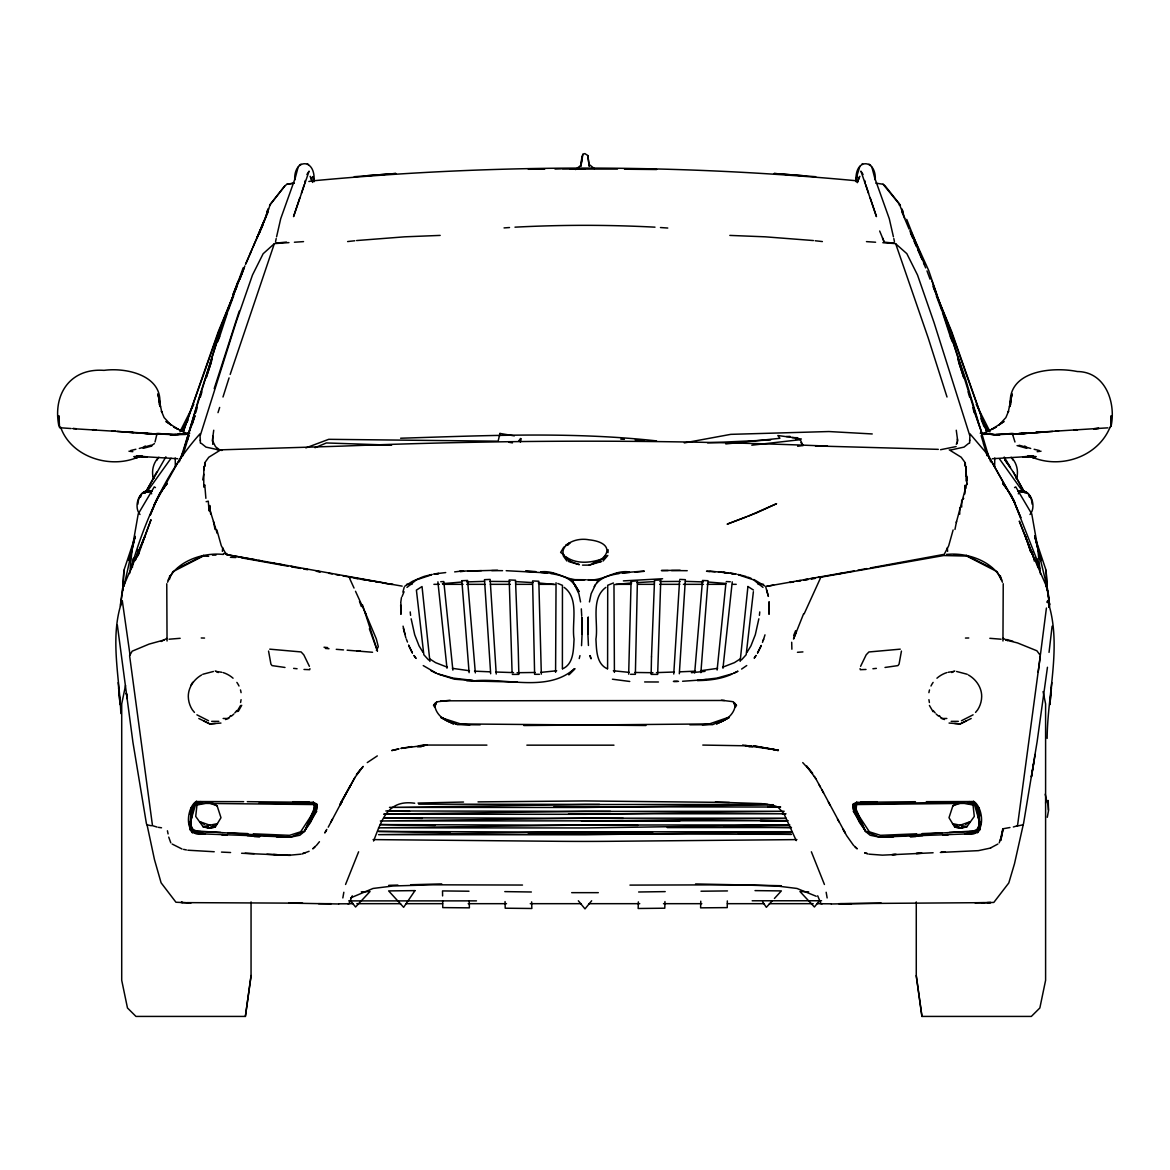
<?xml version="1.0" encoding="UTF-8"?>
<svg xmlns="http://www.w3.org/2000/svg" width="1170" height="1170" viewBox="0 0 1170 1170"><rect width="100%" height="100%" fill="white"/><g stroke="black" fill="none" stroke-linecap="round" stroke-linejoin="round"><path stroke-width="1.5" d="M212.794 443.415L212.794 436.176M562.39 668.728L562.448 585.336L557.827 583.479M588.144 633.921L588.159 617.497M607.596 668.684L607.713 585.278L613.416 582.982M200.333 443.035L200.348 439.905M555.589 672.311L556.042 582.748M247.294 801.669L313.267 802.357L314.057 804.55L314.013 811.38L300.631 831.811L289.531 835.336L253.305 833.815M316.777 809.538L316.807 804.082M1002.953 640.999L1003.231 583.742M966.084 480.987L966.201 466.596L966.127 476.029L965.806 471.071M190.491 821.837L191.704 828.667L193.299 830.758L290.803 837.106L304.551 831.314L314.964 806.671L313.267 802.357L316.982 806.539L304.551 831.314L299.871 835.234L290.803 837.106L205.393 834.005L190.534 829.837L190.491 821.837L196.443 801.538L243.667 801.669M204.691 466.245L204.735 462.808L208.772 457.251L220.75 449.836L342.561 446.106C504.138 439.715 665.847 439.393 827.424 446.106L815.446 445.945L938.296 449.353M926.333 801.669L973.542 801.538L979.495 821.837L979.466 829.837L964.606 834.005L879.182 837.106L870.114 835.234L865.434 831.314L853.003 806.539L856.732 802.357L915.437 801.699M727.33 900.929L727.243 907.613L700.611 907.847L700.771 901.192M994.646 466.874L994.763 457.967M581.943 634.169L581.739 617.043M969.988 434.158L969.681 440.812M122.791 590.499L123.918 570.36L135.267 536.474M628.67 674.169L631.098 581.124L637.401 580.934L635.368 674.315L630.528 674.3M664.955 901.573L664.794 908.212L638.162 908.49L638.352 901.88M964.884 493.886L965.104 485.287L965.703 488.416M460.044 571.253L454.662 571.881M123.918 570.36L122.909 585.292M735.33 703.974C735.169 713.013 726.979 720.34 718.687 722.665M957.25 443.547L957.411 439.028M169.504 579.325L169.65 575.698M1010.631 404.732L1011.348 396.381L1009.593 406.882L1012.065 393.822L1008.204 412.293L1008.555 411.197L1005.878 417.588L999.136 424.885L1004.065 421.449L991.59 429.434L996.387 426.948L984.35 433.017L984.643 434.465M588.247 617.043L588.057 634.169M581.548 645.65L582.177 632.18M400.681 605.036L400.944 614.323L400.871 603.252M209.474 510.647L209.766 505.469L210.629 513.981M673.759 674.037L679.551 581.08M193.299 830.758L190.461 824.25L193.225 808.134L196.443 801.538L191.88 807.519L190.534 829.837L205.393 834.005M607.99 552.635L608.166 549.783M679.317 673.759L685.357 579.662L679.741 579.399M1047.135 738.416C1047.443 693.342 1062.316 644.407 1047.735 601.073M132.371 567.611L133.029 558.66L135.15 557.637M197.788 801.625L191.31 807.636L189.73 829.267L192.626 832.967L189.057 823.592M700.874 672.677L707.982 580.715L702.497 580.466L694.673 672.984M1010.324 404.484C1007.75 370.378 1053.058 366.532 1077.292 371.533C1105.314 371.709 1116.019 402.261 1111.149 425.895L1111.047 415.833L1111.237 425.968L1109.526 427.796M129.534 573.578C143.369 523.721 164.78 473.236 199.675 434.216M967.297 477.126L966.712 484.716L966.888 483.268L956.299 522.493M1051.801 682.622L1049.899 704.647L1051.377 688.15M190.461 824.25L191.88 807.519M266.965 213.452L270.445 204.063L284.866 185.884L286.957 184.231L294.079 183.149M130.148 569.044L132.268 547.852L138.221 513.952L154.25 486.895L155.449 487.568M202.732 479.934L203.741 474.201M222.373 551.362L222.695 547.735M740.157 661.372L747.937 586.419M717.122 670.03L725.912 583.26M120.408 606.162L123.259 586.185M722.972 668.245L732.245 581.841M759.418 615.347L759.769 611.925M582.894 154.294L580.905 166.272L582.236 156.049L582.894 154.294L584.868 153.577L587.808 155.551L589.197 166.052L587.808 155.551M1032.057 554.229L1032.306 551.567L1032.964 556.759M200.362 435.211L236.047 322.291L252.486 275.008L263.133 253.744L273.985 243.989M1017.081 476.483L1016.101 477.945L1017.081 476.483C1018.353 469.653 1016.218 462.018 1011.099 457.236M120.422 604.788L122.514 588.627L144.875 536.284L135.237 560.313L138.747 551.713M123.947 586.316L134.959 537.162M1052.108 626.213L1049.037 652.363M1040.262 656.077L1038.185 672.18M137.022 556.935L138.089 549.534L137.65 552.021M753.378 591.727L746.167 654.732L741.356 660.041M212.282 441.017L213.73 430.238M251.053 975.531L245.378 1016.423L135.969 1016.423L127.471 1007.97L121.709 980.299L121.709 703.887L125.541 685.43M245.378 1016.423L251.053 976.116L251.053 901.924M400.769 602.36L401.456 597.548M1047.457 667.266L1037.103 741.824L1023.531 823.68L1022.99 824.806L1017.169 826.078M1048.861 606.981L1049.358 603.632L1046.74 586.185M342.839 897.946L343.834 892.257M137.899 504.124C138.133 496.665 142.755 488.855 151.617 491.195M1048.803 607.23L1049.358 603.632L1049.592 606.192M1046.419 608.034L1040.452 654.571M1035.157 754.504L1031.399 776.953L1033.636 763.644M240.596 702.497L241.078 699.675M499.517 436.117L499.97 433.441L514.332 435.869M916.695 833.815L880.469 835.336L869.369 831.811L855.972 811.38L856.732 802.357L855.036 806.671L865.434 831.314L879.182 837.106L976.687 830.758L978.295 828.667L979.495 821.837M964.723 465.835L965.265 462.808L961.184 457.221L949.236 449.836M1047.282 817.303L1048.539 810.532L1048.218 800.763M954.969 529.44L956.548 521.352M1034.178 561L1034.85 557.637M190.052 814.042L191.31 807.636M275.564 241.663L276.178 238.563M1000.759 840.455L1003.216 828.726M1000.833 839.87L1003.041 828.886M1000.292 840.367L1002.792 828.813L1009.944 827.526M589.431 601.936L591.142 593.731L595.632 584.415M304.683 183.222L305.253 180.531M1001.315 836.945L999.209 842.809M434.596 707.031L436.483 702.249L434.596 707.031L433.573 705.247L435.518 702.834M520.387 442.114L521.133 438.765M758.847 618.813L755.308 634.725L750.935 645.855L746.957 652.392M180.75 458.45L218.454 336.419L243.184 267.813M298.131 167.047L294.738 179.931C293.641 159.091 314.759 157.731 314.116 179.595M856.104 180.78L857.113 176.377L855.87 181.584M276.588 236.793L280.712 218.717L295.059 178.513M358.62 851.789L345.559 884.476M499.97 433.441L498.113 441.192L328.726 439.32L305.838 447.905M1045.57 803.176L1046.404 799.695M309.933 668.64L309.684 669.693L303.995 669.459M1046.477 585.79L1046.814 584.43M579.238 658.549L579.969 655.609M133.79 541.666L128.993 560.606L135.018 536.43M967.312 802.035L973.045 805.077L959.064 802.152L952.877 805.837L949.002 817.713L954.72 827.102L961.433 828.258L966.946 826.649L974.288 816.441L973.045 805.077L969.228 801.538M402.875 592.137L404.22 587.194M1018.353 493.842L1019.099 491.166C1031.311 488.577 1036.752 507.019 1030.009 514.493M953.126 529.966L948.68 545.805L944.205 554.331L870.363 567.933M182.666 454.135L198.505 399.497L218.717 336.507M899.262 205.13L899.554 204.063L885.09 185.84L883.043 184.231L875.833 183.163M183.836 452.351L186.425 443.693M187.449 440.227L189.013 435.021M192.114 424.637L194.703 415.979M186.235 444.395L188.853 435.635M195.653 412.864L197.218 407.613M200.348 397.113L201.927 391.848M304.229 184.67L301.421 193.24M138.396 554.565L151.018 519.714L141.965 543.699M763.235 640.443L764.99 634.842M137.987 555.823L139.376 551.436M218 412.644L219.667 407.438M222.987 397.01L229.071 377.895M230.183 374.429L274.365 243.609L288.946 242.614M214.198 388.659L239.236 311.103M212.296 358.868L206.139 377.866L211.2 362.407M217.898 341.596L219.58 336.419M219.068 338.364L227.506 312.58M182.798 455.817L183.105 454.896M299.769 197.92L293.553 216.611L309.07 171.156L306.906 174.52M168.056 580.144C177.109 560.986 203.097 552.211 223.177 554.448L223.397 554.288M1047.72 600.488L1047.048 602.418L1048.232 600.853M183.266 431.672L218.395 331.373L237.1 286.167M183.354 431.598L218.132 333.494L243.769 268.837M268.544 208.962L265.166 218.395L268.252 208.903L267.082 211.214M762.474 642.418L763.615 639.186M188.882 432.915L195.054 415.789M233.327 294.109L238.022 281.239M228.062 310.869L233.664 295.878M239.894 279.22L244.881 265.897M179.273 461.858L183.032 451.898M980.928 823.592L977.374 832.85L980.27 829.267L978.676 807.636L972.211 801.625M956.314 444.293L957.206 441.982M268.339 211.404L260.895 229.101M857.332 182.432L859.731 176.319L857.303 182.622M796.39 631.785L793.523 639.025L803.585 613.841M793.64 635.588L795.644 630.659M257.195 237.612L264.829 219.185L256.362 239.163M373.566 841.025C381.844 819.965 387.504 799.388 414.692 803.234M352.287 895.825L348.982 903.796L338.715 903.825M402.085 596.495L404.059 591.742M233.123 294.021L242.98 270.753M249.312 255.777L250.716 252.457M252.837 247.47L254.241 244.15M245.89 263.791L248.742 257.078M250.161 253.729L252.281 248.683M253.714 245.334L255.835 240.289M257.254 236.925L263.645 221.817M761.231 645.416L757.604 652.948M259.477 233.005L262.884 225.049M859.862 166.374L855.972 179.083C855.796 157.35 876.535 159.749 875.248 179.931L871.869 167.047M976.687 830.758L979.524 824.25L978.12 807.519L973.542 801.538L976.76 808.134L979.524 824.25M245.495 264.23L260.164 230.768M804.17 613.826L820.462 578.068M761.319 645.635L757.546 652.875M581.943 156.648L580.876 165.277L575.523 169.562M860.594 666.33L866.195 654.805L868.915 651.968L900.242 649.16M159.178 494.588L165.043 486.033L159.178 494.588L153.738 505.601L181.438 456.11M193.796 404.337L179.946 431.774M167.529 582.236L172.868 571.691L203.229 556.072L208.655 556.32M284.866 185.884L269.553 205.437M341.801 801.625L340.207 804.668L341.962 801.435M140.341 497.352L141.131 495.89M340.017 805.033L341.684 801.903M348.821 788.536L354.978 777.406L363.153 766.394L356.426 774.642L360.272 769.758M328.243 827.161L350.547 785.319L349.976 786.269M582.528 565.125L589.066 565.125C611.208 558.382 614.484 542.441 588.919 539.794C567.465 535.831 548.145 556.306 579.311 564.525M145.124 493.126L165.891 456.827M155.025 442.011L156.882 434.216M146.162 491.283L156.692 472.095M350.547 785.319L340.382 803.556L354.978 777.406M325.099 832.353L326.766 829.384M330.905 821.983L332.558 819.029M238.285 711.345L241.722 705.291M156.985 460.044L158.111 458.07M268.559 651.076L270.928 664.136L272.069 665.613L284.983 667.456M735.418 707.046L736.442 705.247L733.517 702.249L735.418 707.046L734.497 702.848M236.94 711.682L240.567 705.466M324.836 833.025L326.532 830.144M190.871 685.327L192.67 682.315M563.881 547.063L560.635 552.401L563.867 554.799M181.394 431.072L187.975 420.352M754.314 658.052L755.937 655.463M305.18 829.779L316.777 811.176M594.199 586.579L595.764 584.166M596.554 582.894L598.426 580.057L587.662 579.998M754.314 657.993L755.995 655.536M146.82 492.073L171.054 458.245M518.661 441.163L520.562 438.443M603.003 561.073L607.8 555.487L604.451 556.584M230.607 715.63L228.545 718.512L223.148 718.468M968.745 443.313L964.036 447.101L950.771 449.997M819.731 900.403L814.408 906.999L799.958 891.525L808.675 891.847M316.222 845.705L319.439 841.727M975.546 712.413L977.667 709.81A25.228 25.213 0 0 0 981.688 696.647C981.835 687.609 976.058 679.287 968.336 674.958M591.654 900.783L585 908.885L578.346 900.783M305.224 829.998L310.474 822.466L315.973 811.044L316.982 806.422L316.002 803.644L313.267 802.254M376.404 650.388L378.305 646.703L376.301 638.864L365.274 612.67M234.834 712.866L236.852 710.512M574.309 668.787C548.335 692.216 507.546 678.249 475.927 680.662M772.127 901.002L766.35 907.306L762.577 901.748M774.438 898.472L781.355 890.911L755.016 890.619M143.135 448.139L145.197 445.96M567.582 545.176L569.892 542.763L565.549 545.278M596.759 583.143C602.316 576.751 611.091 574.821 619.12 573.607M433.573 705.247L436.483 702.249M406.984 587.413L416.344 579.881L431.657 574.792M963.744 498.376L961.667 500.453L961.696 507.049M313.019 848.557L315.359 846.29M158.901 457.236C153.782 462.018 151.647 469.653 152.919 476.483L153.884 477.945L152.919 476.483M567.567 544.986L569.892 542.763M312.887 848.82L315.139 846.685M191.31 807.768L197.788 801.743M200.772 801.538L196.955 805.077L195.712 816.441L203.053 826.649L208.567 828.258L215.28 827.102L220.984 817.713L217.123 805.837L210.936 802.152L196.955 805.077L202.688 802.035M60.591 427.05C70.683 456.607 109.892 469.638 138.352 456.973L135.793 458.128L141.936 455.642M973.104 714.811L961.447 720.749M746.738 665.54L741.604 669.064M299.33 165.365L300.968 164.151M367.263 762.591L377.31 755.908M605.841 587.384C590.28 598.777 598.587 623.098 595.925 639.112C596.568 649.365 596.144 663.931 607.464 668.845M997.864 844.038L990.581 847.943M740.23 658.915L734.424 662.644L722.592 667.236M404.878 586.141L412.483 581.314L422.853 576.854M150.74 445.945L154.411 443.649M161.167 641.496L166.798 638.41M965.733 824.411L970.003 821.779L959.809 825.333M201.649 674.958C193.927 679.287 188.165 687.609 188.297 696.647A25.228 25.213 0 0 0 192.333 709.81L194.454 712.413M1014.551 487.568L1015.75 486.895L1031.779 513.966L1037.556 546.726L1039.852 569.044M862.612 163.815L861.705 164.312M716.64 723.82L728.895 717.678L716.698 723.85M951.707 672.545L954.72 670.936M453.316 723.85L441.119 717.678L460.658 723.938L645.957 725.502M208.567 828.258L217.445 823.621L203.053 826.649L209.942 827.936L215.28 827.102L211.785 826.985M978.295 828.667L972.84 831.475L969.228 831.621M350.634 897.873L373.055 888.454L393.149 885.982L433.105 884.812L522.493 885.046M733.678 673.379L737.802 671.258M856.732 802.254L853.983 803.644L853.003 806.422L854.027 811.044L859.526 822.466L864.776 829.998M562.536 668.845C573.841 663.931 573.417 649.365 574.06 639.112C571.413 623.098 579.72 598.777 564.159 587.384M177.811 568.371L203.682 555.297M971.188 718.497L960.219 723.894L954.661 723.484M965.981 721.071L960.219 723.894L949.06 723.06M733.21 673.452L737.685 671.317M286.504 242.058L275.842 243.141M894.158 243.141L883.496 242.058M712.369 724.756L728.895 717.678M309.099 851.292L302.533 853.691M732.201 673.993C721.378 679.068 709.269 680.399 697.452 680.589M202.82 674.256L213.423 671.478M151.822 491.254L143.091 492.775L151.822 491.254C139.128 487.714 133 506.727 139.99 514.493M314.993 447.715L326.415 442.947L391.614 445.17M747.922 516.306L776.573 503.685L756.697 512.826L727.155 524.16L746.46 516.877M150.915 445.229L139.303 448.446M990.639 848.031L978.369 850.648L940.344 852.433M952.877 805.837L962.925 802.196M147.04 824.748L154.455 859.54L161.094 882.794L175.953 902.245L191.076 902.874M731.747 673.949L716.976 678.088L697.539 680.37M728.34 717.385L709.356 723.938L523.853 725.532M143.091 492.775L144.436 492.336M302.547 853.632L305.195 852.857M589.066 565.125L601.263 561.585M196.472 801.274C185.884 807.519 183.398 838.846 203.814 833.727M964.606 834.005L979.466 829.837L978.12 807.519M1041.037 451.21L1037.176 451.678M143.486 448.242L151.822 446.062M423.759 576.503L431.92 574.455M206.154 501.696L208.289 501.169L209.035 510.866M130.674 450.523L135.852 449.28M391.818 750.555L398.619 748.976M948.197 672.282L953.769 671.463M391.818 750.496L398.853 748.917M717.605 668.348L700.537 670.746M1013.352 826.985L1017.52 825.713L1040.364 655.463L1036.883 650.783L1017.476 642.915L1005.776 639.975M437.361 701.766L450.114 700.23M940.548 449.719L956.139 446.56M164.224 639.946L149.043 644.114L132.181 651.178L129.592 655.653L152.495 825.684L157.029 827.044M601.336 561.395L593.029 562.96L605.358 557.754C592.839 562.741 577.102 565.052 565.534 556.584M308.865 181.496L311.878 180.926C493.243 163.8 676.743 163.8 858.122 180.926M961.433 828.258L952.541 823.621L966.946 826.649L960.043 827.936L954.72 827.102L958.201 826.985M684.289 442.918L730.797 434.348L828.901 431.54L872.235 433.953M854.275 570.887L766.511 586.346L773.619 585.102M857.859 570.229L866.78 568.591M301.202 854.144L288.712 855.299L266.906 854.261M819.161 577.483L943.678 555.545L966.771 556.072L997.132 571.691L1002.471 582.236M789.618 582.338L793.172 581.709M796.726 581.095L800.28 580.481M803.848 579.867L807.402 579.238M810.956 578.623L814.51 578.009M818.064 577.395L821.618 576.781M140.488 456.066L133.848 456.68L147.113 456.797M837.647 574.017L841.23 573.402M408.783 747.089L400.9 748.42L426.962 745.056L486.91 745.115M790.057 582.514L793.64 581.929M797.223 581.344L800.821 580.759M804.404 580.174L807.987 579.589M811.57 579.004L815.154 578.419M286.957 184.231L293.86 183.193M556.657 670.761L540.672 672.399M629.153 571.911C614.323 569.761 602.74 581.578 588.349 579.691M435.021 574.119L438.56 573.622M1018.368 491.195C1027.231 488.855 1031.867 496.665 1032.086 504.124M615.113 584.547L631.741 582.923M797.647 446.253L803.015 445.521L800.251 439.686L797.896 438.194L777.86 435.532L779.922 438.311L725.809 443.942M408.842 747.045L412.016 746.606M710.497 724.142L702.351 724.786M300.631 831.811L304.551 831.314M433.397 574.075L445.711 572.569M442.406 583.684L461.272 582.075M435.284 573.827L438.765 573.402M751.798 445.2L800.251 439.686M347.622 241.561L354.802 240.757M218.805 721.349L211.682 721.349M966.186 833.727C986.602 838.846 984.116 807.519 973.528 801.274M958.318 721.349L951.181 721.349M866.005 669.459L860.316 669.693L860.067 668.64M872.922 668.743L876.374 668.377M885.017 667.456L897.931 665.613L899.057 664.136L901.441 651.076M189.072 433.295L170.381 435.24L189.774 433.222L172.648 434.83M1018.178 491.254L1026.909 492.775L1018.178 491.254L1019.099 491.166M691.397 672.691L705.042 671.361M616.692 573.241L644.275 571.062M169.065 639.215L180.165 638.308M269.743 649.16L301.114 651.939L303.834 654.893L309.392 666.33M356.601 240.552L404.703 236.823L440.169 235.404M706.431 679.58L682.593 681.262M1093.848 428.878L1098.835 428.425M418.465 745.802L426.962 745.056M1017.754 434.011L1026.309 433.266L1012.752 434.362L1052.678 431.438M1107.814 427.84L1036.737 432.33M695.477 671.156L679.624 671.843M366.883 175.719L395.899 173.482L354.276 176.714M1035.713 432.33L1040.305 431.979M622.615 573.037L629.723 572.481M635.047 572.072L643.939 571.37M418.553 745.816L423.92 745.392M1012.752 434.362L1045.307 431.979M1093.906 428.688L1098.674 428.337M220.94 723.06L209.766 723.894L204.019 721.071M1036.635 432.447L1040.086 432.183M797.457 652.304L802.927 651.909M707.558 442.845L770.635 439.964M1025.622 433.061L1018.777 433.543L1026.002 433.061M215.339 723.484L209.766 723.894L198.798 718.497M294.416 242.234L303.527 241.62M504.051 227.916L509.52 227.536M514.99 227.17C561.571 224.728 608.429 224.728 654.995 227.17M419.84 745.904L424.725 745.582M314.964 806.671L316.982 806.539M1055.53 430.94L1058.792 430.75M1002.939 434.041L1013.279 433.485M1011.991 433.982L997.483 434.655M992.248 458.728L1033.49 456.212L1023.004 456.768M440.637 700.83L724.566 700.479M910.465 837.003L915.891 836.55M943.005 835.044L948.431 834.59M966.522 833.625L975.561 832.952M1074.411 429.975L1077.497 429.799M636.992 582.616L654.454 581.592M1073.928 429.814L1077.087 429.639M468.146 571.019L497.616 570.258M623.391 580.89L662.6 578.74M916.519 853.486L921.931 853.237M941.762 852.286L945.375 852.111M440.724 581.709L443.81 581.563L452.863 670.117M462.004 580.715L467.591 580.452L475.342 672.882M892.769 854.597L896.352 854.422M916.11 853.486L921.507 853.237M941.265 852.301L944.848 852.126M933.104 852.769L882.414 855.153L868.798 854.144M891.891 854.612L895.386 854.451M1012.225 433.587L996.065 434.275M922.121 833.596L942.055 832.762M949.294 832.455L965.601 831.768M909.953 836.199L922.706 835.658M942.742 834.81L948.212 834.59M418.026 803.059L463.525 802.035M555.004 169.05L561.147 168.831M961.696 826.854L966.946 826.649M400.623 438.223C485.901 435.606 571.501 431.511 656.516 440.9M459.912 571.165L481.47 570.624M361.311 891.847L370.027 891.525L355.578 906.999L350.269 900.403M786.445 436.512L790.072 436.395M795.966 439.159L801.391 438.984M656.472 672.604L674.286 672.019M1022.887 456.797L1036.152 456.68L1029.439 456.066M466.64 581.914L484.526 581.358M388.733 885.339L397.873 885.09M410.655 884.739L441.719 883.906M981.908 902.801L993.813 902.436L1008.803 882.941L1014.492 863.752L1023.209 824.792M965.455 638.059L968.76 637.986M853.179 804.214L957.791 802.035M840.25 903.664L984.321 902.655M831.285 903.986L881.229 903.108M177.679 434.64L185.65 434.465L185.591 432.973L173.613 426.948L178.41 429.434L165.935 421.449L170.864 424.885L164.122 417.588L161.445 411.197L161.796 412.293L157.935 393.793L160.407 406.882L158.623 396.235L159.369 404.732M212.457 555.15L215.967 555.092M680.165 570.258L661.386 570.536L668.128 570.55M773.194 804.711L585 807.476L389.493 807.373L585 804.55L767.71 804.448M585 821.121L785.991 818.166L585 818.196L380.352 820.989L787.805 820.696L760.398 820.272M975.019 902.787L990.829 902.567L987.319 902.611M517.082 672.706L535.231 672.472M673.832 681.452L677.43 681.408M384.009 814.115L585 811.38L784.163 811.263L585 814.305L384.009 814.188M638.63 891.993L665.203 891.613M562.375 169.065L585 168.846M673.379 681.408L678.541 681.364M478.018 801.889L585 800.938L729.451 802.459M855.943 804.55L973.966 803.307M701.005 891.218L727.477 890.926M831.285 903.825L820.96 903.752L817.698 895.81M946.852 718.468L941.455 718.512L939.393 715.63M796.916 839.607L615.464 841.259A456.622 67.567 0 0 1 554.521 841.274L373.084 839.607M659.924 581.548L679.989 581.402M644.655 725.166L525.345 725.166M689.861 724.815L711.565 724.654M884.578 836.945L893.558 836.886M569.717 169.065L617.497 169.08M528.328 169.27L544.664 169.197M539.472 674.3L534.617 674.315L532.599 580.934L538.829 581.227L541.33 674.169M512.328 674.403L518.851 674.373L518.193 648.326L515.502 580.218L509.213 579.954L512.08 672.56M860.988 801.772L877.324 801.713M629.943 885.105L736.895 884.812L776.836 885.982L796.945 888.454L816.236 896.264M122.016 601.131C109.614 636.699 119.501 676.45 120.846 713.583M613.972 745.173L526.866 745.158M702.79 745.071L751.403 745.89M584.108 579.998L571.56 580.057L575.698 586.506M406.575 584.327L412.045 584.327M433.894 584.327L439.364 584.327M443.006 584.327L463.042 584.327M466.684 584.327L484.892 584.327M490.362 584.327L510.398 584.327M515.853 584.327L532.248 584.327M539.531 584.327L554.097 584.327M616.02 584.327L630.601 584.327M637.884 584.327L654.264 584.327M659.734 584.327L679.77 584.327M683.412 584.327L703.448 584.327M707.089 584.327L725.298 584.327M732.581 584.327L736.222 584.327M758.087 584.327L763.542 584.327M417.5 746.811L421.156 746.811M748.976 746.811L752.617 746.811M418.728 804.141L599.61 804.433M780.507 807.051L553.936 806.7M385.837 810.942L610.579 811.41M384.009 817.771L623.361 818.4M680.004 820.755L581.344 820.755M760.398 820.711L787.805 820.696M667.222 827.585L791.461 827.512L723.864 826.59M571.691 892.666L598.309 892.666M348.675 900.9L476.483 900.871M752.178 900.783L821.559 900.754M318.503 903.679L331.271 903.679M347.709 903.679L353.179 903.679M356.835 903.679L400.637 903.679M406.122 903.679L442.626 903.679M468.175 903.679L506.508 903.679M530.244 903.679L581.344 903.679M588.642 903.679L639.756 903.679M663.492 903.679L701.824 903.679M727.374 903.679L763.878 903.679M769.363 903.679L813.165 903.679M816.821 903.679L822.291 903.679M838.714 903.679L851.497 903.679M916.271 901.924L916.271 976.116L921.945 1016.423L1031.34 1016.423L1039.852 1007.97L1045.6 980.299L1045.6 703.887L1043.07 691.587M671.507 570.565L687.229 570.697M644.626 681.949L658.447 681.993M292.675 801.713L308.997 801.772M540.642 571.896C556.174 569.702 568.137 582.338 583.26 579.706M491.722 570.594L502.559 570.667M506.171 570.697L553.308 573.241M489.996 581.402L510.076 581.548M458.464 724.654L480.153 724.815M276.442 836.886L285.421 836.945M624.517 169.211L656.648 169.518M571.135 579.618L586.302 579.764M196.019 803.307L314.057 804.55M899.584 204.618L903.021 213.452M468.994 891.218L442.523 890.926L442.596 895.928M302.635 903.181L187.346 902.64M634.769 672.472L652.918 672.706M767.71 806.715L780.507 806.89M782.335 813.75L785.991 813.793L568.547 813.75M637.986 825.42L380.352 824.587L435.167 825.42M652.597 832.455L378.524 831.417L449.792 832.455M738.475 833.61L791.461 834.342L528.357 833.625M715.367 802.108L761.392 803.615L772.405 805.033L777.743 806.934L783.768 813.369L796.258 840.616M387.665 811.073L409.588 811.395M384.009 817.845L422.385 818.415M504.796 891.613L531.37 891.993M954.033 555.092L957.543 555.15M517.272 682.095L466.786 680.838M288.697 903.108L338.73 903.986M792.061 437.609L797.501 437.712M259.096 803.015L316.807 804.214M695.565 883.95L781.341 885.734M349.464 577.541L350.825 577.571M201.24 637.986L204.545 638.059M172.516 434.655L155.581 433.836M718.555 572.028L724.245 572.379M181.087 902.611L188.092 902.801M729.831 235.404L765.282 236.823L813.399 240.552M223.528 553.527L227.024 553.629M685.474 581.358L703.36 581.914M490.376 671.843L474.523 671.156M495.714 672.019L513.528 672.604M721.422 700.245L732.566 701.62M203.053 826.649L208.289 826.854M175.559 434.333L157.774 433.587M156.721 433.485L167.061 434.041M469.901 724.844L459.503 724.142M200.772 831.621L197.145 831.475L191.704 828.667M204.399 831.768L220.691 832.455M227.945 832.762L247.864 833.596M221.788 834.59L227.258 834.81M247.294 835.658L260.047 836.199M132.824 451.678L128.963 451.21M706.519 571.267L715.119 571.808M474.113 680.721L454.384 679.185L437.799 673.993M230.388 557.3L235.828 557.549M241.605 853.252L290.336 855.387M730.299 581.753L726.292 581.578M273.605 854.451L277.202 854.626M214.227 851.745L187.843 850.21M221.496 852.096L230.578 852.52M245.115 853.222L254.197 853.647M146.996 456.768L136.51 456.212L177.752 458.728M525.622 571.048L535.436 571.545M76.65 428.907L146.776 433.236M620.802 439.13L624.385 439.335M635.164 439.964L644.129 440.49M92.913 429.639L96.072 429.814M92.503 429.799L95.589 429.975M515.546 581.592L533.008 582.616M538.244 582.923L554.872 584.547M525.871 571.296L535.977 571.896M194.425 832.952L203.478 833.625M221.554 834.59L226.98 835.044M254.109 836.55L259.535 837.003M111.589 430.779L115.64 431.218M815.709 176.714L774.101 173.482L803.103 175.719M146.586 433.236L151.983 433.587M989.835 638.308L1001.096 639.215M745.275 745.582L750.16 745.904M853.003 806.539L855.036 806.671M660.465 227.536L667.763 228.033M866.473 241.62L875.584 242.234M882.882 242.731L895.635 243.609L928.205 337.94L947.013 397.01M629.314 672.399L613.343 670.761M216.231 671.463L221.803 672.282M124.678 431.979L157.292 434.392L144.583 433.456M706.841 571.253L709.956 571.472M708.727 582.075L725.926 583.479M117.366 625.219L132.941 742.365L146.425 823.665L146.996 824.806L151.369 825.757M129.314 432.154L132.737 432.403M117.322 431.438L133.673 432.651M144.758 433.295L151.69 433.821M71.18 428.542L59.538 427.708L58.953 415.833L58.851 425.895C52.577 394.188 70.375 367.892 104.028 370.363C126.433 367.292 163.347 375.482 159.646 404.966M73.257 428.469L76.108 428.688M325.362 648.429L328.989 648.721M336.258 649.321L343.512 649.906M347.139 650.198L372.557 652.26M956.577 671.478L967.181 674.256M469.448 670.746L452.395 668.348M710.088 571.165L726.892 572.773M629.752 681.466L612.436 679.214M472.461 680.37L453.024 678.088L438.253 673.949M72.832 428.586L76.152 428.878M997.352 434.83L980.226 433.222L999.619 435.24L980.928 433.295M356.835 650.754L360.375 651.076M742.658 745.027L778.43 750.233L753.348 745.86L769.699 748.683M540.862 572.393L547.384 573.037M324.017 647.229L327.615 647.58M293.626 668.377L297.078 668.743M815.183 240.757L822.378 241.561M757.897 746.65L761.158 747.045M865.434 831.314L869.369 831.811M730.065 573.198L734.848 573.827M723.703 572.364L736.588 574.075M724.362 572.598L727.901 573.11M731.44 573.622L734.979 574.119M158.389 827.336L161.518 827.79M550.88 573.607C558.909 574.821 567.669 576.751 573.241 583.143M385.881 583.186L226.395 554.565L221.32 545.805L216.845 529.893M389.449 583.786L393.018 584.386M354.378 578.17L357.947 578.77M361.501 579.369L365.055 579.969M368.608 580.569L372.162 581.168M375.731 581.768L379.285 582.367M382.839 582.967L391.731 584.459M402.158 586.126L343.015 575.918M508.979 442.26L512.475 442.874M241.254 557.797L287.966 566.178M291.549 566.821L300.529 568.444M304.127 569.088L307.725 569.731M316.704 571.34L320.302 571.998M255.104 559.728L226.395 554.565M258.687 560.386L262.27 561.044M271.25 562.697L274.833 563.355M278.431 564.028L282.014 564.686M290.979 566.338L294.577 566.997M303.542 568.649L307.125 569.307M316.105 570.96L319.688 571.618M328.668 573.271L332.251 573.929M335.834 574.587L339.432 575.245M219.229 449.997L205.964 447.101L201.255 443.313M216.669 449.397L222.037 450.45M183.617 849.376L186.41 849.932M452.966 723.031L456.271 723.747M771.132 748.917L778.182 750.496M771.381 748.976L778.182 750.555M1030.697 448.446L1019.085 445.229M1034.148 449.28L1039.326 450.523M738.036 574.441L745.963 576.444M738.343 574.792L753.656 579.881L763.001 587.413M1026.382 448.212L1017.066 445.594M1006.624 639.493L1012.928 641.277M864.82 852.93L867.453 853.691M568.708 561.585L579.15 564.627M864.806 852.857L867.453 853.632M208.538 720.749L196.896 714.811M447.393 667.236L435.562 662.644L429.77 658.915M182.535 902.538L181.584 901.792M451.313 722.665C443.02 720.34 434.83 713.013 434.67 703.974M210.19 825.333L199.997 821.779L204.253 824.411M747.63 577.044L750.979 578.243M208.743 802.795L217.123 805.837M182.067 849.04L172.136 844.038M1025.549 492.336L1026.807 492.848M441.119 717.678L457.645 724.756M1028.064 455.642L1034.207 458.128L1031.662 456.987C1060.312 469.419 1097.796 457.002 1109.979 427.357M423.247 665.598L436.79 673.452M966.318 555.297L992.175 568.371M430.823 670.556L436.322 673.379M215.265 670.936L218.293 672.545M753.889 579.516L764.99 586.082M441.69 717.385L453.375 723.82M1007.443 640.634L1003.129 638.264M753.465 590.06L748.083 586.623M307.388 163.815L308.558 164.604M895.957 244.004L906.838 253.656L917.514 275.008L934.04 322.569L969.652 435.196M946.588 554.288L946.808 554.448C966.903 552.211 992.891 560.986 1001.944 580.144M869.018 164.151L870.656 165.365M220.004 450.099L215.543 446.721L212.764 441.178L212.764 444.337M883.043 184.231L900.432 205.452M588.993 164.326L594.389 168.612M130.031 655.024L122.323 600.897M135.223 558.09L135.164 560.547M562.682 554.536L569.863 560.913M972.211 801.743L978.676 807.768M854.86 846.685L857.113 848.82M854.641 846.29L856.981 848.557M802.737 762.591L812.623 773.399L806.642 766.072L815.782 778.62L823.548 792.865M733.517 702.249L736.442 705.247M1024.803 445.96L1026.865 448.139M429.902 661.43L422.034 586.536L416.403 590.133L423.832 654.732L428.688 660.085M933.133 710.512L935.166 712.866M970.31 434.216L987.655 454.574L1013.922 501.111M853.764 845.705L846.641 835.658L821.91 789.779M1007.092 489.001L1002.748 483.488L1010.544 494.106L1014.946 503.041L988.577 456.139M999.502 458.918L1023.18 492.073M414.151 655.712L416.125 658.403M563.311 555.999L566.967 561.073M170.791 842.809L168.729 837.106M800.967 442.596L803.015 445.521M414.004 655.536L415.672 657.993M574.221 584.166L575.786 586.579M814.379 776.427L815.782 778.62M988.986 431.715L984.131 424.183L988.548 431.13M863.094 174.52L860.93 171.156L876.447 216.611L870.231 197.92M853.222 811.19L864.806 829.779M982.127 420.673L988.474 430.911M572.247 580.51L579.091 591.684L575.713 586.141M1023.896 491.298L1013.395 472.256L1004.767 459.708L1010.47 467.503L1004.226 457.06M423.043 652.392L419.05 645.855L414.692 634.725L411.153 618.813M574.368 584.415L578.857 593.731L580.554 601.936M843.468 830.144L845.149 833.025M929.433 705.466L933.06 711.682M1011.874 458.07L1013.015 460.044M412.381 652.948L408.681 645.635M837.442 819.029L839.095 821.983M843.234 829.384L844.886 832.353M818.81 784.236L820.404 787.103M1014.975 442.011L1012.606 434.45M1013.395 472.256L1024.584 492.599M412.308 652.772L408.622 645.036M1028.869 495.89L1029.644 497.352M828.316 801.903L829.969 805.033M990.054 431.774L976.204 404.323M902.918 211.214L901.763 208.918L904.776 218.395M1014.946 503.041L1011.392 495.597M349.611 578.389L354.042 588.057M355.505 591.274L365.83 613.826M911.649 233.005L928.644 270.372L965.016 377.281L989.25 458.45M909.105 229.101L901.66 211.404M909.836 230.768L924.49 264.23M910.523 233.005L912.688 237.993M914.136 241.327L916.3 246.314M917.748 249.634L922.092 259.623M923.539 262.943L925.704 267.93M1014.039 501.447L1020.84 517.71L1013.249 499.502L1039.062 565.139L1040.525 574.104M932.885 286.167L951.59 331.373L986.734 431.672M879.679 231.017L883.716 240.815M882.502 237.905L883.876 241.283M1028.02 543.699L1030.902 552.372L1025.081 535.26L1034.763 560.313L1019.304 521.103L1031.253 551.713L1047.472 588.627L1049.563 604.788L1047.969 591.099M906.706 219.39L921.975 257.985M933.938 288.186L951.853 333.494L986.646 431.598M312.653 182.432L310.269 176.319L311.776 180.677M980.723 418.085L983.999 426.611M406.356 639.112L407.496 642.067M986.953 451.898L990.712 461.858M926.991 270.899L930.091 279.22M936.322 295.878L941.938 310.869M931.978 281.239L936.497 293.641M973.879 410.655L981.893 432.915M359.483 601.409L361.34 606.543M369.369 628.773L377.398 651.003M874.926 178.513L889.288 218.717L893.412 236.793M868.579 193.24L865.771 184.67M1034.733 536.474L1046.082 570.36L1047.194 590.499M986.895 454.896L987.202 455.817L983.473 443.708M942.494 312.58L950.918 338.364M958.8 362.407L963.846 377.881L957.689 358.868M951.283 336.507L979.319 426.041M950.406 336.419L952.087 341.596M362.481 604.832L377.457 651.003M590.148 655.726L591.128 658.739M209.167 507.561L217.167 533.359M824.426 884.476L811.366 851.789M968.073 391.848L969.637 397.113M972.782 407.613L974.347 412.864M981.147 435.635L983.765 444.395M765.794 587.15L768.383 596.393L766.613 589.943M1034.85 535.962L1041.007 560.606L1034.733 536.021M150.901 491.166L151.632 493.842M966.244 474.201L967.254 479.934M403.372 628.334L405.844 637.884M590.031 655.609L590.748 658.491M123.186 584.43L123.508 585.79M1035.026 537.162L1045.307 579.75L1046.141 587.004M314.13 181.672L312.902 176.568L313.896 180.78M403.065 626.155L405.01 634.359M1045.205 794.181L1046.389 799.446M864.747 180.531L865.317 183.222M167.427 830.773L168.085 833.932M1000.35 575.698L1001.008 579.004M893.821 238.563L894.436 241.663M978.676 807.636L980.255 815.651M213.437 521.352L215.031 529.44M826.166 892.257L827.146 897.946M204.735 462.808L205.276 465.835M928.921 699.675L929.389 702.497M137.68 551.904L137.914 553.264M921.945 1016.423L916.271 975.531M956.27 430.238L957.718 441.017M204.209 469.813L203.829 466.479L203.755 487.071L204.779 484.848L205.876 498.318M437.902 581.841L446.984 668.216M410.217 611.925L410.582 615.347M200.304 440.812L199.997 434.158M1036.956 558.646L1037.746 567.216M118.623 688.15L120.086 704.647L118.185 682.622M947.305 547.735L947.612 551.362M461.843 580.612L469.111 672.677M1047.077 585.292L1046.082 570.36M965.265 462.808L965.484 466.113M490.669 673.759L484.497 579.662L490.142 579.413L496.241 674.037M769.041 601.789L769.026 614.294L769.173 602.199M581.314 608.868L581.709 615.683M587.808 632.18L588.437 645.474M1048.013 800.412L1048.393 810.02M531.648 901.88L531.838 908.49L505.206 908.212L505.045 901.573M791.695 642.257L791.885 649.218M469.228 901.192L469.389 907.847L442.757 907.613L442.669 900.929M175.222 457.967L175.354 466.874M853.179 804.082L853.208 809.538M613.972 584.4L614.411 672.384M166.769 583.742L167.047 640.999M969.652 439.905L969.667 443.035M959.722 507.634L959.722 514.23M581.841 617.497L581.841 633.921M233.81 714.051A27.992 27.978 0 0 1 231.309 716.172M228.545 718.014A27.992 27.978 0 0 1 225.517 719.55M944.482 719.55A27.992 27.978 0 0 1 941.455 718.014M938.676 716.172A27.992 27.978 0 0 1 936.19 714.051M223.177 672.604A27.583 27.583 0 0 1 233.064 678.205M236.867 682.403A24.131 24.131 0 0 1 239.002 686.015M240.479 689.92A24.131 24.131 0 0 1 241.078 692.655M928.907 692.655A24.131 24.131 0 0 1 929.506 689.92M930.984 686.015A24.131 24.131 0 0 1 933.119 682.403M936.936 678.205A27.583 27.583 0 0 1 946.808 672.604M651.5 656.882L651.149 674.373L657.657 674.403L660.772 579.954L654.542 580.232L651.5 656.882M155.976 501.374L150.272 515.019L157.321 498.244L155.976 501.374M414.984 890.619L403.635 907.306L388.645 890.911L414.984 890.619M167.251 483.488L162.893 489.001L167.222 483.532M574.777 668.816L568.898 674.666L574.777 668.816M463.495 571.282L460.029 571.472L463.481 571.267M789.633 824.938L585 827.95L378.524 827.833L585 825.025L789.633 824.908M791.461 831.724L585 834.78L378.524 834.663L585 831.841L791.461 831.724M127.325 698.783L126.345 693.21L127.325 698.783"/></g></svg>
